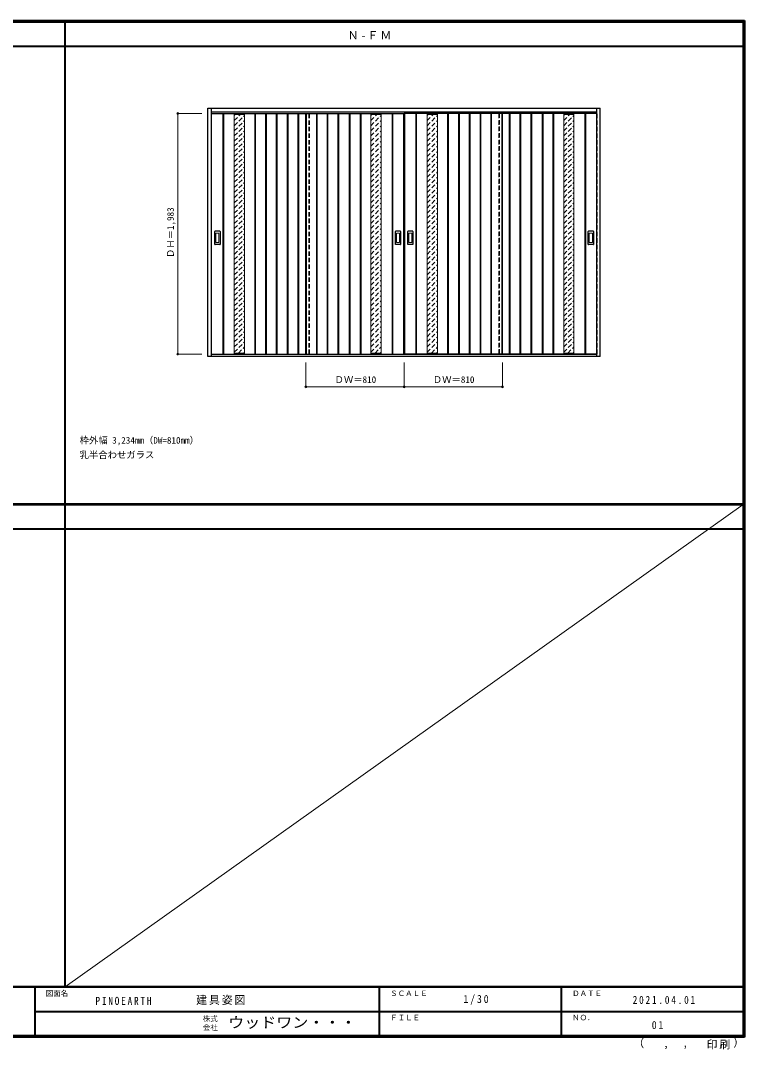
# Model space of a CAD drawing. Units: millimetres, scale not verified. Extents: x -6000 to 5700, y -4307 to 4175.
# Drawn here: x -267 to 5700, y -4307 to 4175 of the extents above; entities that cross this region are included whole.
import ezdxf
from ezdxf.enums import TextEntityAlignment as Align

# ---------------------------------------------------------------- set-up
doc = ezdxf.new("R2010")
doc.units = ezdxf.units.MM
doc.header["$LTSCALE"] = 30
doc.header["$PDMODE"] = 32
doc.header["$PDSIZE"] = 15
doc.linetypes.add('DASHED1', pattern=[1.8, 1.2, -0.6])
for name, color, linetype, lineweight in [('0-2_扉', 3, 'Continuous', 25), ('0-3_仕上げ', 3, 'Continuous', 25), ('0-4_枠', 3, 'Continuous', 25), ('0-6_引手', 3, 'Continuous', 25), ('0-B_寸法', 7, 'Continuous', 9), ('0-C_ハッチ', 4, 'DASHED1', 9), ('F-1_枠', 6, 'Continuous', 40)]:
    doc.layers.add(name, color=color, linetype=linetype, lineweight=lineweight)
doc.layers.add('0-A_文字', color=7, linetype='Continuous')
doc.layers.add('F-A_文字', color=7, linetype='Continuous')
doc.styles.add('ＭＳ ゴシック', font='')
doc.styles.get('ＭＳ ゴシック').set_extended_font_data('MS Gothic')

msp = doc.modelspace()

# ---------------------------------------------------------------- linework, layer by layer
at = {"layer": '0-2_扉'}
for p, q in [((1308, 3409), (2895, 3409)), ((2085, 1426), (2085, 3409)), ((2895, 1426), (2895, 3409)), ((4482, 3409), (2895, 3409)), ((3705, 1426), (3705, 3409)), ((1308, 1426), (2895, 1426)), ((4482, 1426), (2895, 1426))]:
    msp.add_line(p, q, dxfattribs=at)
at = {"layer": '0-2_扉', "color": 4, "linetype": 'DASHED1', "lineweight": 9}
for p, q in [((2115, 1426), (2115, 3409)), ((3675, 1426), (3675, 3409))]:
    msp.add_line(p, q, dxfattribs=at)
for points in [[(1308, 1426), (1305, 1426), (1305, 3409), (1308, 3409)], [(4482, 1426), (4485, 1426), (4485, 3409), (4482, 3409)]]:
    msp.add_lwpolyline(points, dxfattribs=at)
at = {"layer": '0-3_仕上げ'}
for p, q in [((1400, 3409), (1400, 1426)), ((1405, 3409), (1405, 1426)), ((1663, 3409), (1663, 1426)), ((1668, 3409), (1668, 1426)), ((1753, 3409), (1753, 1426)), ((1758, 3409), (1758, 1426)), ((1843, 1426), (1843, 3409)), ((1848, 1426), (1848, 3409)), ((1933, 1426), (1933, 3409)), ((1938, 1426), (1938, 3409)), ((2021, 1426), (2021, 3409)), ((2026, 1426), (2026, 3409)), ((2088, 3409), (2088, 1426)), ((2174, 1426), (2174, 3409)), ((2179, 1426), (2179, 3409)), ((2262, 1426), (2262, 3409)), ((2267, 1426), (2267, 3409)), ((2352, 1426), (2352, 3409)), ((2357, 1426), (2357, 3409)), ((2442, 3409), (2442, 1426)), ((2447, 3409), (2447, 1426)), ((2532, 3409), (2532, 1426)), ((2537, 3409), (2537, 1426)), ((2795, 3409), (2795, 1426)), ((2800, 3409), (2800, 1426)), ((2892, 1426), (2892, 3409)), ((2898, 3409), (2898, 1426)), ((2990, 3409), (2990, 1426)), ((2995, 3409), (2995, 1426)), ((3253, 3409), (3253, 1426)), ((3258, 3409), (3258, 1426)), ((3343, 3409), (3343, 1426)), ((3348, 3409), (3348, 1426)), ((3433, 1426), (3433, 3409)), ((3438, 1426), (3438, 3409)), ((3523, 1426), (3523, 3409)), ((3528, 1426), (3528, 3409)), ((3611, 1426), (3611, 3409)), ((3616, 1426), (3616, 3409)), ((3702, 1426), (3702, 3409)), ((3764, 1426), (3764, 3409)), ((3769, 1426), (3769, 3409)), ((3852, 1426), (3852, 3409)), ((3857, 1426), (3857, 3409)), ((3942, 1426), (3942, 3409)), ((3947, 1426), (3947, 3409)), ((4032, 3409), (4032, 1426)), ((4037, 3409), (4037, 1426)), ((4122, 3409), (4122, 1426)), ((4127, 3409), (4127, 1426)), ((4385, 3409), (4385, 1426)), ((4390, 3409), (4390, 1426))]:
    msp.add_line(p, q, dxfattribs=at)
at = {"layer": '0-3_仕上げ', "color": 7, "lineweight": 18}
for p, q in [((1495, 3409), (1495, 1426)), ((1580, 3401), (1495, 3401)), ((1580, 3409), (1580, 1426)), ((2620, 3409), (2620, 1426)), ((2620, 3401), (2705, 3401)), ((2705, 3409), (2705, 1426)), ((3085, 3409), (3085, 1426)), ((3170, 3401), (3085, 3401)), ((3170, 3409), (3170, 1426)), ((4210, 3409), (4210, 1426)), ((4210, 3401), (4295, 3401)), ((4295, 3409), (4295, 1426)), ((1580, 1434), (1495, 1434)), ((2620, 1434), (2705, 1434)), ((3170, 1434), (3085, 1434)), ((4210, 1434), (4295, 1434))]:
    msp.add_line(p, q, dxfattribs=at)
at = {"layer": '0-3_仕上げ', "linetype": 'DASHED1'}
for p, q in [((2112, 1426), (2112, 3409)), ((3678, 3409), (3678, 1426))]:
    msp.add_line(p, q, dxfattribs=at)
at = {"layer": '0-4_枠'}
for p, q in [((1278, 3453), (4512, 3453)), ((1278, 1406), (1278, 3453)), ((1308, 1406), (1308, 3453)), ((1308, 3423), (4482, 3423)), ((4482, 1406), (4482, 3453)), ((4512, 1406), (4512, 3453)), ((4512, 1406), (1278, 1406)), ((4482, 1421), (1308, 1421))]:
    msp.add_line(p, q, dxfattribs=at)
at = {"layer": '0-6_引手'}
for p, q in [((1335, 2330), (1335, 2437)), ((1375.5, 2438.5), (1336.5, 2438.5)), ((1377, 2437), (1377, 2330)), ((2823, 2330), (2823, 2437)), ((2863.5, 2438.5), (2824.5, 2438.5)), ((2865, 2437), (2865, 2330)), ((2925, 2330), (2925, 2437)), ((2965.5, 2438.5), (2926.5, 2438.5)), ((2967, 2437), (2967, 2330)), ((4413, 2330), (4413, 2437)), ((4453.5, 2438.5), (4414.5, 2438.5)), ((4455, 2437), (4455, 2330)), ((1375.5, 2328.5), (1336.5, 2328.5)), ((2863.5, 2328.5), (2824.5, 2328.5)), ((2965.5, 2328.5), (2926.5, 2328.5)), ((4453.5, 2328.5), (4414.5, 2328.5))]:
    msp.add_line(p, q, dxfattribs=at)
at = {"layer": '0-6_引手', "color": 7, "lineweight": 18}
for p, q in [((1343.5, 2346), (1343.5, 2421)), ((1367, 2422.5), (1345, 2422.5)), ((1368.5, 2421), (1368.5, 2346)), ((2831.5, 2346), (2831.5, 2421)), ((2855, 2422.5), (2833, 2422.5)), ((2856.5, 2421), (2856.5, 2346)), ((2933.5, 2346), (2933.5, 2421)), ((2957, 2422.5), (2935, 2422.5)), ((2958.5, 2421), (2958.5, 2346)), ((4421.5, 2346), (4421.5, 2421)), ((4445, 2422.5), (4423, 2422.5)), ((4446.5, 2421), (4446.5, 2346)), ((1367, 2344.5), (1345, 2344.5)), ((2855, 2344.5), (2833, 2344.5)), ((2957, 2344.5), (2935, 2344.5)), ((4445, 2344.5), (4423, 2344.5))]:
    msp.add_line(p, q, dxfattribs=at)
at = {"layer": '0-6_引手'}
for centre, start, end in [((1336.5, 2437), 90, 180), ((1375.5, 2437), 0, 90), ((2824.5, 2437), 90, 180), ((2863.5, 2437), 0, 90), ((2926.5, 2437), 90, 180), ((2965.5, 2437), 0, 90), ((4414.5, 2437), 90, 180), ((4453.5, 2437), 0, 90), ((1336.5, 2330), 180, 270), ((1375.5, 2330), 270, 0), ((2824.5, 2330), 180, 270), ((2863.5, 2330), 270, 0), ((2926.5, 2330), 180, 270), ((2965.5, 2330), 270, 0), ((4414.5, 2330), 180, 270), ((4453.5, 2330), 270, 0)]:
    msp.add_arc(centre, 1.5, start, end, dxfattribs=at)
at = {"layer": '0-6_引手', "color": 7, "lineweight": 18}
for centre, start, end in [((1345, 2421), 90, 180), ((1367, 2421), 0, 90), ((2833, 2421), 90, 180), ((2855, 2421), 0, 90), ((2935, 2421), 90, 180), ((2957, 2421), 0, 90), ((4423, 2421), 90, 180), ((4445, 2421), 0, 90), ((1345, 2346), 180, 270), ((1367, 2346), 270, 0), ((2833, 2346), 180, 270), ((2855, 2346), 270, 0), ((2935, 2346), 180, 270), ((2957, 2346), 270, 0), ((4423, 2346), 180, 270), ((4445, 2346), 270, 0)]:
    msp.add_arc(centre, 1.5, start, end, dxfattribs=at)
at = {"layer": '0-B_寸法', "color": 4}
for p, q in [((1028, 3409), (1228, 3409)), ((1028, 3409), (1028, 1426)), ((1028, 1426), (1228, 1426)), ((2085, 1156), (2085, 1356)), ((2895, 1156), (2895, 1356))]:
    msp.add_line(p, q, dxfattribs=at)
msp.add_lwpolyline([(2085, 1156), (3705, 1156), (3705, 1356)], dxfattribs=at)
at = {"layer": '0-B_寸法'}
for p in [(1028, 3409), (1028, 1426), (2085, 1156), (2895, 1156), (3705, 1156)]:
    msp.add_point(p, dxfattribs=at)
at = {"layer": '0-C_ハッチ'}
for p, q in [((1495, 3350.81), (1545.19, 3401)), ((1495, 3393.23), (1502.77, 3401)), ((1495, 3308.38), (1580, 3393.38)), ((2620, 3350.81), (2670.19, 3401)), ((2620, 3393.23), (2627.77, 3401)), ((2620, 3308.38), (2705, 3393.38)), ((3085, 3350.81), (3135.19, 3401)), ((3085, 3393.23), (3092.77, 3401)), ((3085, 3308.38), (3170, 3393.38)), ((4210, 3350.81), (4260.19, 3401)), ((4210, 3393.23), (4217.77, 3401)), ((4210, 3308.38), (4295, 3393.38)), ((1495, 3265.95), (1580, 3350.95)), ((1495, 3223.53), (1580, 3308.53)), ((2620, 3265.95), (2705, 3350.95)), ((2620, 3223.53), (2705, 3308.53)), ((3085, 3265.95), (3170, 3350.95)), ((3085, 3223.53), (3170, 3308.53)), ((4210, 3265.95), (4295, 3350.95)), ((4210, 3223.53), (4295, 3308.53)), ((1495, 3181.1), (1580, 3266.1)), ((1495, 3138.68), (1580, 3223.68)), ((2620, 3181.1), (2705, 3266.1)), ((2620, 3138.68), (2705, 3223.68)), ((3085, 3181.1), (3170, 3266.1)), ((3085, 3138.68), (3170, 3223.68)), ((4210, 3181.1), (4295, 3266.1)), ((4210, 3138.68), (4295, 3223.68)), ((1495, 3096.25), (1580, 3181.25)), ((1495, 3053.82), (1580, 3138.82)), ((2620, 3096.25), (2705, 3181.25)), ((2620, 3053.82), (2705, 3138.82)), ((3085, 3096.25), (3170, 3181.25)), ((3085, 3053.82), (3170, 3138.82)), ((4210, 3096.25), (4295, 3181.25)), ((4210, 3053.82), (4295, 3138.82)), ((1495, 3011.4), (1580, 3096.4)), ((1495, 2968.97), (1580, 3053.97)), ((2620, 3011.4), (2705, 3096.4)), ((2620, 2968.97), (2705, 3053.97)), ((3085, 3011.4), (3170, 3096.4)), ((3085, 2968.97), (3170, 3053.97)), ((4210, 3011.4), (4295, 3096.4)), ((4210, 2968.97), (4295, 3053.97)), ((1495, 2926.54), (1580, 3011.54)), ((1495, 2884.12), (1580, 2969.12)), ((2620, 2926.54), (2705, 3011.54)), ((2620, 2884.12), (2705, 2969.12)), ((3085, 2926.54), (3170, 3011.54)), ((3085, 2884.12), (3170, 2969.12)), ((4210, 2926.54), (4295, 3011.54)), ((4210, 2884.12), (4295, 2969.12)), ((1495, 2841.69), (1580, 2926.69)), ((1495, 2799.26), (1580, 2884.26)), ((2620, 2841.69), (2705, 2926.69)), ((2620, 2799.26), (2705, 2884.26)), ((3085, 2841.69), (3170, 2926.69)), ((3085, 2799.26), (3170, 2884.26)), ((4210, 2841.69), (4295, 2926.69)), ((4210, 2799.26), (4295, 2884.26)), ((1495, 2756.84), (1580, 2841.84)), ((1495, 2714.41), (1580, 2799.41)), ((2620, 2756.84), (2705, 2841.84)), ((2620, 2714.41), (2705, 2799.41)), ((3085, 2756.84), (3170, 2841.84)), ((3085, 2714.41), (3170, 2799.41)), ((4210, 2756.84), (4295, 2841.84)), ((4210, 2714.41), (4295, 2799.41)), ((1495, 2671.98), (1580, 2756.98)), ((1495, 2629.56), (1580, 2714.56)), ((2620, 2671.98), (2705, 2756.98)), ((2620, 2629.56), (2705, 2714.56)), ((3085, 2671.98), (3170, 2756.98)), ((3085, 2629.56), (3170, 2714.56)), ((4210, 2671.98), (4295, 2756.98)), ((4210, 2629.56), (4295, 2714.56)), ((1495, 2587.13), (1580, 2672.13)), ((1495, 2544.71), (1580, 2629.71)), ((2620, 2587.13), (2705, 2672.13)), ((2620, 2544.71), (2705, 2629.71)), ((3085, 2587.13), (3170, 2672.13)), ((3085, 2544.71), (3170, 2629.71)), ((4210, 2587.13), (4295, 2672.13)), ((4210, 2544.71), (4295, 2629.71)), ((1495, 2502.28), (1580, 2587.28)), ((1495, 2459.85), (1580, 2544.85)), ((2620, 2502.28), (2705, 2587.28)), ((2620, 2459.85), (2705, 2544.85)), ((3085, 2502.28), (3170, 2587.28)), ((3085, 2459.85), (3170, 2544.85)), ((4210, 2502.28), (4295, 2587.28)), ((4210, 2459.85), (4295, 2544.85)), ((1495, 2417.43), (1580, 2502.43)), ((1495, 2375), (1580, 2460)), ((2620, 2417.43), (2705, 2502.43)), ((2620, 2375), (2705, 2460)), ((3085, 2417.43), (3170, 2502.43)), ((3085, 2375), (3170, 2460)), ((4210, 2417.43), (4295, 2502.43)), ((4210, 2375), (4295, 2460)), ((1495, 2332.57), (1580, 2417.57)), ((1495, 2290.15), (1580, 2375.15)), ((2620, 2332.57), (2705, 2417.57)), ((2620, 2290.15), (2705, 2375.15)), ((3085, 2332.57), (3170, 2417.57)), ((3085, 2290.15), (3170, 2375.15)), ((4210, 2332.57), (4295, 2417.57)), ((4210, 2290.15), (4295, 2375.15)), ((1495, 2247.72), (1580, 2332.72)), ((1495, 2205.29), (1580, 2290.29)), ((2620, 2247.72), (2705, 2332.72)), ((2620, 2205.29), (2705, 2290.29)), ((3085, 2247.72), (3170, 2332.72)), ((3085, 2205.29), (3170, 2290.29)), ((4210, 2247.72), (4295, 2332.72)), ((4210, 2205.29), (4295, 2290.29)), ((1495, 2162.87), (1580, 2247.87)), ((1495, 2120.44), (1580, 2205.44)), ((2620, 2162.87), (2705, 2247.87)), ((2620, 2120.44), (2705, 2205.44)), ((3085, 2162.87), (3170, 2247.87)), ((3085, 2120.44), (3170, 2205.44)), ((4210, 2162.87), (4295, 2247.87)), ((4210, 2120.44), (4295, 2205.44)), ((1495, 2078.02), (1580, 2163.02)), ((1495, 2035.59), (1580, 2120.59)), ((2620, 2078.02), (2705, 2163.02)), ((2620, 2035.59), (2705, 2120.59)), ((3085, 2078.02), (3170, 2163.02)), ((3085, 2035.59), (3170, 2120.59)), ((4210, 2078.02), (4295, 2163.02)), ((4210, 2035.59), (4295, 2120.59)), ((1495, 1993.16), (1580, 2078.16)), ((1495, 1950.74), (1580, 2035.74)), ((2620, 1993.16), (2705, 2078.16)), ((2620, 1950.74), (2705, 2035.74)), ((3085, 1993.16), (3170, 2078.16)), ((3085, 1950.74), (3170, 2035.74)), ((4210, 1993.16), (4295, 2078.16)), ((4210, 1950.74), (4295, 2035.74)), ((1495, 1908.31), (1580, 1993.31)), ((1495, 1865.88), (1580, 1950.88)), ((2620, 1908.31), (2705, 1993.31)), ((2620, 1865.88), (2705, 1950.88)), ((3085, 1908.31), (3170, 1993.31)), ((3085, 1865.88), (3170, 1950.88)), ((4210, 1908.31), (4295, 1993.31)), ((4210, 1865.88), (4295, 1950.88)), ((1495, 1823.46), (1580, 1908.46)), ((1495, 1781.03), (1580, 1866.03)), ((2620, 1823.46), (2705, 1908.46)), ((2620, 1781.03), (2705, 1866.03)), ((3085, 1823.46), (3170, 1908.46)), ((3085, 1781.03), (3170, 1866.03)), ((4210, 1823.46), (4295, 1908.46)), ((4210, 1781.03), (4295, 1866.03)), ((1495, 1738.6), (1580, 1823.6)), ((2620, 1738.6), (2705, 1823.6)), ((3085, 1738.6), (3170, 1823.6)), ((4210, 1738.6), (4295, 1823.6)), ((1495, 1696.18), (1580, 1781.18)), ((1495, 1653.75), (1580, 1738.75)), ((2620, 1696.18), (2705, 1781.18)), ((2620, 1653.75), (2705, 1738.75)), ((3085, 1696.18), (3170, 1781.18)), ((3085, 1653.75), (3170, 1738.75)), ((4210, 1696.18), (4295, 1781.18)), ((4210, 1653.75), (4295, 1738.75)), ((1495, 1611.32), (1580, 1696.32)), ((1495, 1568.9), (1580, 1653.9)), ((2620, 1611.32), (2705, 1696.32)), ((2620, 1568.9), (2705, 1653.9)), ((3085, 1611.32), (3170, 1696.32)), ((3085, 1568.9), (3170, 1653.9)), ((4210, 1611.32), (4295, 1696.32)), ((4210, 1568.9), (4295, 1653.9)), ((1495, 1526.47), (1580, 1611.47)), ((1495, 1484.05), (1580, 1569.05)), ((2620, 1526.47), (2705, 1611.47)), ((2620, 1484.05), (2705, 1569.05)), ((3085, 1526.47), (3170, 1611.47)), ((3085, 1484.05), (3170, 1569.05)), ((4210, 1526.47), (4295, 1611.47)), ((4210, 1484.05), (4295, 1569.05)), ((1495, 1441.62), (1580, 1526.62)), ((1529.81, 1434), (1580, 1484.19)), ((2620, 1441.62), (2705, 1526.62)), ((2654.81, 1434), (2705, 1484.19)), ((3085, 1441.62), (3170, 1526.62)), ((3119.81, 1434), (3170, 1484.19)), ((4210, 1441.62), (4295, 1526.62)), ((4244.81, 1434), (4295, 1484.19)), ((1572.23, 1434), (1580, 1441.77)), ((2697.23, 1434), (2705, 1441.77)), ((3162.23, 1434), (3170, 1441.77)), ((4287.23, 1434), (4295, 1441.77))]:
    msp.add_line(p, q, dxfattribs=at)
at = {"layer": 'F-1_枠'}
for p, q in [((-6000, 4175), (5700, 4175)), ((-6000, 4170), (5700, 4170)), ((-6000, 4165), (5700, 4165)), ((100, -3790), (100, 4175)), ((5690, 4175), (5690, -4205)), ((5695, 4175), (5695, -4205)), ((5700, 4175), (5700, -4205)), ((-6000, 3965), (5700, 3965)), ((-6000, 190.5), (5700, 190.5)), ((-6000, 187.5), (5700, 187.5)), ((-6000, 184.5), (5700, 184.5)), ((-6000, -15.5), (5700, -15.5)), ((5700, -3790), (-6000, -3790)), ((5700, -3795), (-6000, -3795)), ((-150, -3795), (-150, -4195)), ((2690, -3795), (2690, -4195)), ((4190, -3795), (4190, -4195)), ((-150, -3995), (5690, -3995.01)), ((5700, -4195), (-6000, -4195)), ((5700, -4200), (-6000, -4200)), ((5700, -4205), (-6000, -4205))]:
    msp.add_line(p, q, dxfattribs=at)
at = {"layer": 'F-1_枠', "color": 7, "lineweight": 18}
msp.add_line((5690, 184.5), (100, -3790), dxfattribs=at)

# ---------------------------------------------------------------- texts
at = {"layer": '0-A_文字', "style": 'ＭＳ ゴシック'}
for s, p in [('枠外幅 3,234mm（DW=810mm）', (220, 670.5)), ('乳半合わせガラス', (220, 550.5))]:
    msp.add_text(s, height=54.99, dxfattribs=at).set_placement(p, align=Align.BOTTOM_LEFT)
at = {"layer": '0-A_文字', "insert": (2430, 4020), "char_height": 65.98, "attachment_point": 7, "style": 'ＭＳ ゴシック'}
msp.add_mtext('\\T1.2;Ｎ-ＦＭ', dxfattribs=at)
at = {"layer": '0-B_寸法', "style": 'ＭＳ ゴシック'}
msp.add_text('ＤＨ＝1,983', height=54.99, rotation=90, dxfattribs=at).set_placement((1013, 2217.25), align=Align.BOTTOM_LEFT)
for p in [(2321.25, 1171), (3131.25, 1171)]:
    msp.add_text('ＤＷ＝810', height=54.99, dxfattribs=at).set_placement(p, align=Align.BOTTOM_LEFT)
at = {"layer": 'F-A_文字', "style": 'ＭＳ ゴシック'}
for s, height, p in [('図面名', 43.99, (-60, -3880)), ('ＳＣＡＬＥ', 43.99, (2780, -3880)), ('ＤＡＴＥ', 43.99, (4280, -3880)), ('株式', 43.99, (1235, -4089)), ('ＦＩＬＥ', 43.99, (2780, -4080)), ('ＮＯ．', 43.99, (4280, -4080)), ('会社', 43.99, (1235, -4161)), ('（', 65.98, (4784.03, -4308.31)), ('）', 65.98, (5608.4, -4304.13)), (',', 65.98, (5031.28, -4308.31)), (',', 65.98, (5190.2, -4305.53))]:
    msp.add_text(s, height=height, dxfattribs=at).set_placement(p, align=Align.BOTTOM_LEFT)
at = {"layer": 'F-A_文字', "style": 'ＭＳ ゴシック', "width": 1.1}
msp.add_text('ウッドワン・・・', height=87.98, dxfattribs=at).set_placement((1445, -4155), align=Align.BOTTOM_LEFT)
at = {"layer": 'F-A_文字', "char_height": 65.98, "attachment_point": 7, "style": 'ＭＳ ゴシック'}
for s, insert in [('\\T1.39;\\W0.85;PINOEARTH', (350, -3940.79)), ('\\T1.17;建具姿図', (1180.42, -3940)), ('\\T1.38;\\W0.9;1/30', (3383.75, -3940)), ('\\T1.39;\\W0.85;2021.04.01', (4778.75, -3932.5)), ('\\T1.36;\\W0.9;01', (4936.25, -4140)), ('\\T1.17;印刷', (5388.15, -4306.92))]:
    msp.add_mtext(s, dxfattribs=dict(at, insert=insert))

doc.saveas('drawing.dxf')
